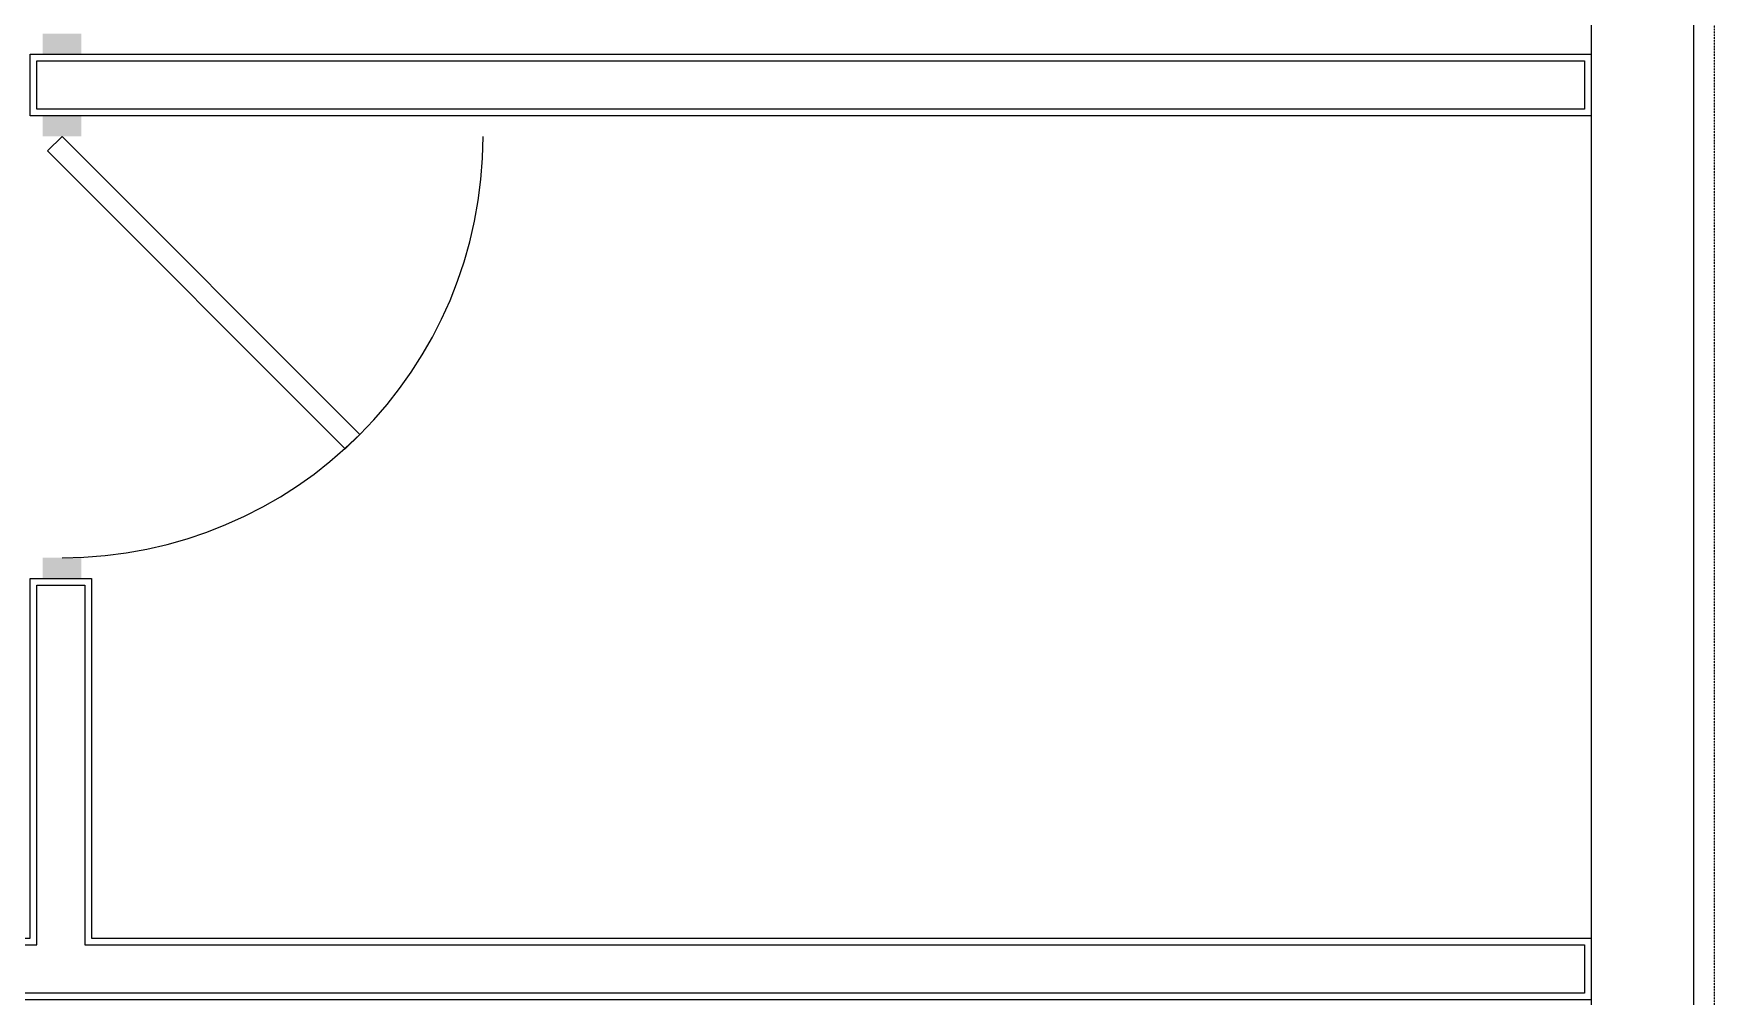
# Model space of a CAD drawing. Header units: millimetres. Extents: x -155 to 94595, y -3153 to 63413.
# Drawn here: x 91312 to 94585, y 36873 to 38747 of the extents above; entities that cross this region are included whole.
import ezdxf

# ---------------------------------------------------------------- set-up
doc = ezdxf.new("R2010")
doc.units = ezdxf.units.MM
doc.linetypes.add('REFERENCIA CAMPECHE$0$SO-BASE1$0$HIDDEN2', pattern=[0.1875, 0.125, -0.0625])
doc.linetypes.add('TRATTEGGIATA2', pattern=[0.375, 0.25, -0.125])
for name, color, linetype in [('5', 1, 'TRATTEGGIATA2'), ('door', 252, 'Continuous'), ('wall', 5, 'Continuous')]:
    doc.layers.add(name, color=color, linetype=linetype)

msp = doc.modelspace()

# ---------------------------------------------------------------- linework, layer by layer
at = {"layer": '5', "linetype": 'REFERENCIA CAMPECHE$0$SO-BASE1$0$HIDDEN2'}
msp.add_line((94584.86, 19756.989), (94584.86, 62877.489), dxfattribs=at)
at = {"layer": 'door'}
msp.add_lwpolyline([(91367.281, 38546.99), (91947.109, 37967.163), (91918.824, 37938.878), (91338.997, 38518.706)], close=True, dxfattribs=at)
msp.add_arc((91367.281, 38546.99), 820, 270, 0, dxfattribs=at)
for points in [[(91404.781, 38706.99), (91404.781, 38746.99), (91329.781, 38706.99), (91329.781, 38746.99)], [(91404.781, 38586.99), (91404.781, 38546.99), (91329.781, 38586.99), (91329.781, 38546.99)], [(91404.781, 37686.99), (91404.781, 37726.99), (91329.781, 37686.99), (91329.781, 37726.99)]]:
    msp.add_solid(points, dxfattribs=at)
at = {"layer": 'wall'}
for points in [[(47717.266, 62496.989), (47717.266, 62296.989), (94344.86, 62296.989), (94344.86, 19996.989), (93634.06, 19997.566), (93634.06, 19796.989), (94544.86, 19796.989), (94544.86, 62496.989)], [(94344.86, 38586.99), (91304.86, 38586.99), (91304.86, 38706.99), (94344.86, 38706.99)], [(94331.86, 38599.99), (91317.86, 38599.99), (91317.86, 38693.99), (94331.86, 38693.99)], [(94344.86, 36866.99), (88264.86, 36866.99), (88264.86, 36986.99), (91304.86, 36986.99), (91304.86, 37686.99), (91424.86, 37686.99), (91424.86, 36986.99), (94344.86, 36986.99)], [(94331.86, 36879.99), (88277.86, 36879.99), (88277.86, 36973.99), (91317.86, 36973.99), (91317.86, 37673.99), (91411.86, 37673.99), (91411.86, 36973.99), (94331.86, 36973.99)]]:
    msp.add_lwpolyline(points, close=True, dxfattribs=at)

doc.saveas('drawing.dxf')
